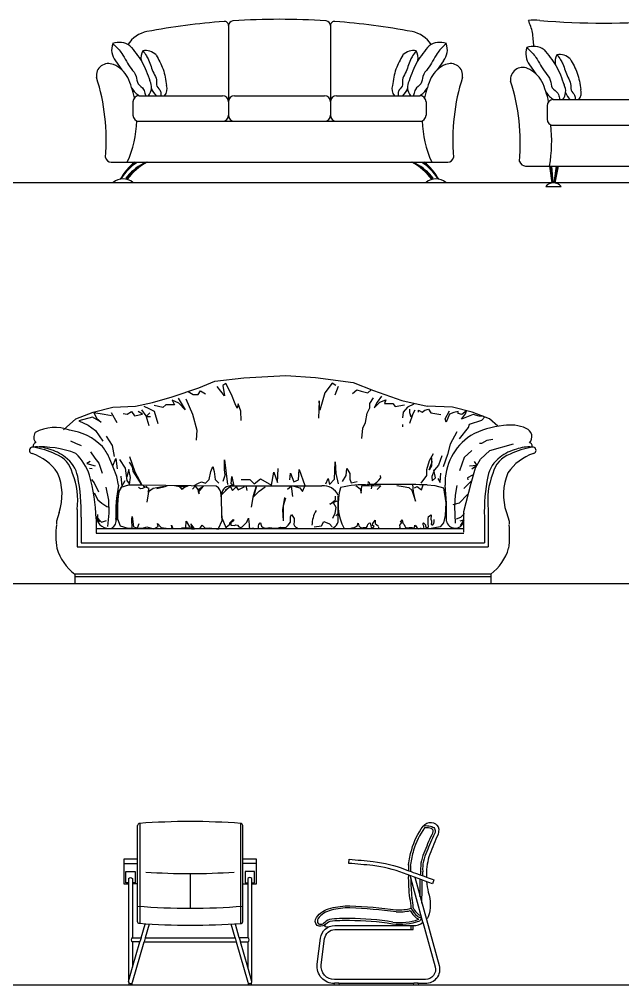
# Model space of a CAD drawing. Header units: inches. Extents: x 6 to 48.5, y 12.5 to 37.3.
# Drawn here: x 12.705 to 15.664, y 19.347 to 24.081 of the extents above; entities that cross this region are included whole.
import ezdxf

# ---------------------------------------------------------------- set-up
doc = ezdxf.new("R2010")
doc.units = ezdxf.units.IN
doc.header["$MEASUREMENT"] = 0
for name, color, linetype in [('02', 2, 'Continuous'), ('1', 1, 'Continuous'), ('4', 4, 'Continuous')]:
    doc.layers.add(name, color=color, linetype=linetype)

msp = doc.modelspace()

# ---------------------------------------------------------------- linework, layer by layer
at = {"layer": '02'}
for p, q in [((13.281, 23.5806), (14.6812, 23.5806)), ((13.2957, 20.1375), (13.2957, 19.646)), ((13.7907, 20.1375), (13.7907, 19.646)), ((13.5432, 19.8918), (13.5432, 19.7218)), ((14.6267, 19.6168), (14.6267, 19.6368)), ((13.3023, 19.5768), (13.2965, 19.5568)), ((13.3231, 19.5768), (13.3173, 19.5568)), ((13.7632, 19.5768), (13.769, 19.5568)), ((13.7841, 19.5768), (13.7898, 19.5568))]:
    msp.add_line(p, q, dxfattribs=at)
for points in [[(13.8007, 20.1275, 0.392461), (13.7914, 20.1375, 0.037436), (13.2949, 20.1375, 0.392461), (13.2857, 20.1275)], [(13.7907, 19.646, -0.037379), (13.2949, 19.6461, -0.392461), (13.2857, 19.656), (13.2857, 20.1275)], [(13.7914, 19.6461, 0.392461), (13.8007, 19.656), (13.8007, 20.1275)], [(14.5897, 19.8936, 0.063686), (14.4387, 19.9306, 0.007246), (14.3208, 19.9418), (14.3225, 19.9618, -0.007248), (14.4409, 19.9505, -0.063617), (14.5967, 19.9123, -0.000283), (14.6157, 19.9054, 0.034708), (14.614, 19.9357, -0.051721), (14.6292, 20.0085, -0.095128), (14.6853, 20.1236, -0.302272), (14.7268, 20.1416, -0.253076), (14.759, 20.1215, -0.22886), (14.7526, 20.0723, 0.017998), (14.7139, 19.9739, 0.073571), (14.7011, 19.8743, -0.000519), (14.7383, 19.8605), (14.7314, 19.8418, 0.001972), (14.5897, 19.8936)], [(14.6853, 20.1236, -0.165465), (14.699, 20.1267, -0.089764), (14.7278, 20.1221, -0.480633), (14.7415, 20.0873, 0.030417), (14.7035, 19.9994, 0.137891), (14.6832, 19.9023, 0.048582), (14.6817, 19.8814)], [(14.2021, 19.6382, -0.227957), (14.1659, 19.6374, -0.366643), (14.162, 19.6766, -0.185949), (14.2325, 19.7216, -0.07051), (14.3266, 19.7333, -0.022545), (14.5539, 19.7138, 0.081539), (14.6264, 19.7216, 0.069107), (14.6203, 19.7714, -0.035614), (14.6145, 19.8846, 0.000345)], [(14.6157, 19.9054, -0.001185), (14.7011, 19.8743)], [(13.2407, 19.8668, -0.5), (13.2607, 19.8668)], [(13.2407, 19.8668), (13.2407, 19.3626, 0.849304), (13.2607, 19.3597)], [(13.8257, 19.8668), (13.8257, 19.5768), (13.7841, 19.5768), (13.7647, 19.6442, 0.002018)], [(13.8457, 19.8668, 0.5), (13.8257, 19.8668)], [(14.7022, 19.8526, 0.038948), (14.7107, 19.7999, -0.159788), (14.7107, 19.6797, -0.091243), (14.7012, 19.6666), (14.7636, 19.4402, -0.494434), (14.6961, 19.3518), (14.6612, 19.3518), (14.6628, 19.3468)], [(14.6264, 19.7216, 0.109702), (14.6578, 19.6824, 0.259292), (14.6748, 19.6784, -0.345517), (14.6676, 19.6588, -0.130963), (14.5351, 19.6442, 0.039658), (14.3246, 19.6609, 0.0335), (14.2286, 19.657, 0.093497), (14.2021, 19.6382)], [(13.3421, 19.6429), (13.3231, 19.5768), (13.7632, 19.5768), (13.7442, 19.6429, -0.030308)], [(14.1826, 19.5753, -0.37875), (14.2521, 19.6368), (14.6367, 19.6368)], [(14.2209, 19.6294), (14.207, 19.6306, -0.176626), (14.2041, 19.6336, -0.142837), (14.2068, 19.6427, 0.018703)], [(13.2607, 19.3597), (13.3173, 19.5568), (13.769, 19.5568), (13.8257, 19.3597, 0.849304), (13.8457, 19.3626)], [(14.2488, 19.3468), (14.2504, 19.3518, -0.450029), (14.1662, 19.4472), (14.1826, 19.5753, -0.25176)], [(13.2582, 19.3468), (13.2582, 19.3556, 0.120144)]]:
    msp.add_lwpolyline(points, format="xyb", dxfattribs=at)
for points in [[(13.2857, 19.9618), (13.2182, 19.9618), (13.2182, 19.8418), (13.2407, 19.8418)], [(13.2182, 19.9418), (13.2857, 19.9418)], [(13.8457, 19.8418), (13.8682, 19.8418), (13.8682, 19.9618), (13.8007, 19.9618)], [(13.8682, 19.9418), (13.8007, 19.9418)], [(13.2407, 19.8468), (13.2282, 19.8468), (13.2282, 19.9018), (13.2732, 19.9018), (13.2732, 19.8468), (13.2607, 19.8468)], [(13.8457, 19.8468), (13.8582, 19.8468), (13.8582, 19.9018), (13.8132, 19.9018), (13.8132, 19.8468), (13.8257, 19.8468)], [(13.2607, 19.8668), (13.2607, 19.5768), (13.3023, 19.5768), (13.3217, 19.6442)], [(13.2857, 19.8418), (13.2607, 19.8418)], [(13.8007, 19.8418), (13.8257, 19.8418)], [(13.8457, 19.3626), (13.8457, 19.8668)], [(14.6841, 19.6538), (14.6212, 19.8822)], [(14.6442, 19.8738), (14.7012, 19.6666)], [(13.2407, 19.3626), (13.2607, 19.4321)], [(13.8457, 19.3626), (13.8257, 19.4321)], [(13.2432, 19.3561), (13.2432, 19.3468)], [(13.8282, 19.3556), (13.8282, 19.3468)], [(13.8432, 19.3468), (13.8432, 19.3561)], [(14.2722, 19.3518), (14.2713, 19.3548), (14.2513, 19.3548), (14.2504, 19.3518)], [(14.6378, 19.3468), (14.6393, 19.3518), (14.2722, 19.3518), (14.2738, 19.3468)], [(14.6612, 19.3517), (14.6603, 19.3548), (14.6403, 19.3548), (14.6393, 19.3518)]]:
    msp.add_lwpolyline(points, dxfattribs=at)
msp.add_lwpolyline([(14.6841, 19.6538), (14.7444, 19.4349, -0.494434), (14.6961, 19.3718), (14.2505, 19.3718, -0.450655), (14.186, 19.4447), (14.2025, 19.5729, -0.378688), (14.2521, 19.6168), (14.6367, 19.6168), (14.6367, 19.6368, 0.207025)], format="xyb", close=True, dxfattribs=at)
for points in [[(13.2607, 19.4321), (13.2965, 19.5568), (13.2607, 19.5568)], [(13.8257, 19.4321), (13.7898, 19.5568), (13.8257, 19.5568)]]:
    msp.add_lwpolyline(points, close=True, dxfattribs=at)
for centre, radius, start, end in [((13.4181, 23.1737), 0.249, 124.3728, 150.1504), ((13.4127, 23.172), 0.2442, 122.223, 148.7838), ((13.4406, 23.1353), 0.2699, 118.42, 142.1102), ((13.4631, 23.1243), 0.2902, 117.9833, 143.5279), ((14.4991, 23.1243), 0.2902, 36.4721, 62.0167), ((14.5216, 23.1353), 0.2699, 37.8898, 61.58), ((14.5495, 23.172), 0.2442, 31.2162, 57.777), ((14.5441, 23.1737), 0.249, 29.8496, 55.6272), ((14.9572, 19.9199), 0.3297, 143.5363, 164.9248), ((14.6966, 20.1051), 0.0117, 80.8769, 113.1748), ((15.4442, 19.7319), 0.7975, 153.1536, 160.0947), ((14.7008, 20.0448), 0.0719, 70.6282, 91.887), ((14.7207, 20.0992), 0.014, 329.0845, 73.3604), ((14.9723, 19.899), 0.3501, 162.2611, 173.9579), ((14.8652, 19.915), 0.1924, 152.6181, 183.4958), ((14.3968, 19.9085), 0.2289, 358.3395, 6.8664), ((13.5432, 23.2121), 3.3203, 266.2378, 273.7314), ((14.8302, 19.8803), 0.1586, 171.6974, 178.273), ((15.4114, 19.8691), 0.787, 179.8955, 186.9941), ((7.9639, 19.946), 6.7079, 358.57933, 359.2989), ((7.9639, 19.946), 6.7179, 358.29662, 359.26881), ((14.4441, 19.7246), 0.1923, 359.7825, 14.6437), ((13.5432, 23.0421), 3.3203, 265.5521, 274.4479), ((14.2557, 19.6075), 0.1064, 101.3076, 143.5214), ((14.321, 19.3956), 0.3278, 89.0721, 105.2415), ((14.2233, 17.2042), 2.5213, 82.4865, 87.6583), ((14.5663, 19.9385), 0.2351, 266.7471, 283.5259), ((14.7302, 19.7726), 0.1257, 209.9097, 231.0813), ((14.7302, 19.7726), 0.1057, 207.4303, 231.4084), ((14.1871, 19.6593), 0.0204, 145.8602, 221.2861), ((14.1832, 19.6754), 0.0318, 248.7089, 294.0916), ((14.2653, 19.5773), 0.0977, 113.7334, 134.9895), ((14.3058, 18.9432), 0.728, 88.5079, 96.2976), ((14.3249, 18.3279), 1.343, 80.9294, 90.0065), ((14.574, 19.9), 0.2488, 261.3504, 290.934), ((14.6699, 19.6958), 0.0281, 228.3434, 257.2364), ((14.6587, 19.6732), 0.00696, 307.4452, 316.2663), ((14.6699, 19.6958), 0.00807, 225.8382, 299.0637), ((13.2635, 19.5668), 0.0104, 105.8187, 254.1813), ((13.8228, 19.5668), 0.0104, 285.8187, 74.1813)]:
    msp.add_arc(centre, radius, start, end, dxfattribs=at)
for points, knots in [([(13.1627, 23.9611), (13.1722, 23.9529), (13.1888, 23.9385), (13.2202, 23.8977), (13.2424, 23.8488), (13.2828, 23.8057), (13.2808, 23.76), (13.3176, 23.7435), (13.3211, 23.7188), (13.3241, 23.7082), (13.3247, 23.7059)], [0, 0, 0, 0, 37.506288, 65.782259, 153.619658, 198.465285, 236.495883, 274.837161, 300.242842, 307.42838, 307.42838, 307.42838, 307.42838]), ([(14.7995, 23.9611), (14.79, 23.9529), (14.7734, 23.9385), (14.7421, 23.8977), (14.7199, 23.8488), (14.6794, 23.8057), (14.6814, 23.76), (14.6446, 23.7435), (14.6411, 23.7188), (14.6382, 23.7082), (14.6375, 23.7059)], [0, 0, 0, 0, 37.506288, 65.782259, 153.619658, 198.465285, 236.495883, 274.837161, 300.242842, 307.42838, 307.42838, 307.42838, 307.42838]), ([(13.3108, 23.9261), (13.3171, 23.9183), (13.328, 23.9045), (13.3466, 23.8677), (13.3568, 23.826), (13.3822, 23.7862), (13.3739, 23.7505), (13.4004, 23.7321), (13.3996, 23.7137), (13.4, 23.7064), (13.4, 23.7059)], [0, 0, 0, 0, 37.506288, 65.782259, 153.619658, 198.465285, 236.495883, 274.837161, 300.242842, 301.926971, 301.926971, 301.926971, 301.926971]), ([(14.6514, 23.9261), (14.6452, 23.9183), (14.6342, 23.9045), (14.6157, 23.8677), (14.6054, 23.826), (14.58, 23.7862), (14.5884, 23.7505), (14.5619, 23.7321), (14.5627, 23.7137), (14.5622, 23.7064), (14.5622, 23.7059)], [0, 0, 0, 0, 37.506288, 65.782259, 153.619658, 198.465285, 236.495883, 274.837161, 300.242842, 301.926971, 301.926971, 301.926971, 301.926971])]:
    msp.add_open_spline(points, degree=3, knots=knots, dxfattribs=at)
at = {"layer": '1'}
for p, q in [((13.7311, 24.0503), (13.7311, 23.6106)), ((14.2311, 24.0503), (14.2311, 23.6106)), ((13.2625, 23.6759), (13.2625, 23.6106)), ((13.2925, 23.7059), (13.7011, 23.7059)), ((13.7611, 23.7059), (14.2011, 23.7059)), ((14.2611, 23.7059), (14.6697, 23.7059)), ((14.6997, 23.6759), (14.6997, 23.6106)), ((13.1566, 23.3806), (14.8056, 23.3806)), ((6.3075, 23.2806), (26.6337, 23.2806)), ((6.3075, 21.3137), (26.6337, 21.3137)), ((6.3075, 19.3468), (26.6337, 19.3468))]:
    msp.add_line(p, q, dxfattribs=at)
for centre, radius, start, end in [((13.9811, 20.5298), 3.5508, 94.3856, 100.5478), ((13.7111, 24.0503), 0.02, 0, 94.3856), ((13.7568, 24.0478), 0.0258, 99.7739, 174.4506), ((13.9811, 20.5298), 3.5508, 86.3077, 93.6923), ((14.2054, 24.0478), 0.0258, 5.5494, 80.2261), ((14.2511, 24.0503), 0.02, 85.6144, 180), ((13.9811, 20.5298), 3.5508, 79.4522, 85.6144), ((13.3613, 23.8765), 0.1472, 101.8223, 146.9114), ((14.601, 23.8765), 0.1472, 33.0886, 78.1777), ((13.1423, 23.8047), 0.059, 65.3723, 188.2209), ((14.8199, 23.8047), 0.059, 351.7791, 114.6277), ((13.1146, 23.729), 0.1395, 28.478, 67.9871), ((14.8476, 23.729), 0.1395, 112.0129, 151.522), ((12.1277, 23.4915), 1.0036, 354.969, 17.6796), ((12.7801, 23.5906), 0.501, 12.1108, 24.1446), ((15.1821, 23.5906), 0.501, 155.8554, 167.8892), ((15.8345, 23.4915), 1.0036, 162.3204, 185.031), ((13.2925, 23.6759), 0.03, 90, 180), ((13.7011, 23.6759), 0.03, 0, 90), ((13.7611, 23.6759), 0.03, 90, 180), ((14.2011, 23.6759), 0.03, 0, 90), ((14.2611, 23.6759), 0.03, 90, 180), ((14.6697, 23.6759), 0.03, 0, 90), ((13.2925, 23.6106), 0.03, 180, 270), ((13.7011, 23.6106), 0.03, 270, 0), ((13.7611, 23.6106), 0.03, 180, 270), ((14.2011, 23.6106), 0.03, 270, 0), ((14.2611, 23.6106), 0.03, 180, 270), ((14.6697, 23.6106), 0.03, 270, 0), ((13.1566, 23.4106), 0.03, 193.7828, 270), ((14.8056, 23.4106), 0.03, 270, 346.2172)]:
    msp.add_arc(centre, radius, start, end, dxfattribs=at)
at = {"layer": '4'}
for p, q in [((13.1765, 23.8769), (13.2076, 23.8331)), ((14.7858, 23.8769), (14.7547, 23.8331)), ((15.207, 23.8576), (15.2381, 23.8138)), ((15.323, 23.6866), (15.8546, 23.6866)), ((15.293, 23.6566), (15.293, 23.5913)), ((15.3115, 23.5613), (15.8546, 23.5613)), ((15.1871, 23.3613), (16.5821, 23.3613)), ((15.3051, 23.3613), (15.3156, 23.278)), ((15.3101, 23.3613), (15.3188, 23.2785)), ((15.3149, 23.3613), (15.3212, 23.2788)), ((15.3383, 23.3613), (15.3266, 23.2788)), ((15.3434, 23.3613), (15.3299, 23.2784)), ((15.3478, 23.3613), (15.3315, 23.2782)), ((15.2861, 23.2613), (15.3623, 23.2613)), ((13.5863, 22.2732), (13.6639, 22.3057)), ((13.6639, 22.3057), (13.8063, 22.3233)), ((13.8063, 22.3233), (14.012, 22.3345)), ((14.012, 22.3345), (14.1574, 22.3241)), ((14.1574, 22.3241), (14.3423, 22.3)), ((14.3423, 22.3), (14.4417, 22.2607)), ((13.4547, 22.2297), (13.5863, 22.2732)), ((13.5331, 22.2551), (13.5576, 22.2407)), ((13.5828, 22.2408), (13.5935, 22.2588)), ((13.5935, 22.2588), (13.618, 22.2445)), ((13.7108, 22.2339), (13.6748, 22.2806)), ((13.7172, 22.2951), (13.7035, 22.2842)), ((13.7035, 22.2842), (13.7108, 22.2339)), ((13.7461, 22.2412), (13.7172, 22.2951)), ((14.2036, 22.2494), (14.19, 22.2033)), ((14.2394, 22.2962), (14.2036, 22.2494)), ((14.2567, 22.2855), (14.2394, 22.2962)), ((14.254, 22.2387), (14.2711, 22.2819)), ((14.3388, 22.2461), (14.3604, 22.2641)), ((14.3604, 22.2641), (14.3813, 22.2569)), ((14.3813, 22.2569), (14.4136, 22.2498)), ((14.4136, 22.2498), (14.4309, 22.2643)), ((14.4417, 22.2607), (14.5806, 22.2113)), ((13.3591, 22.2015), (13.4547, 22.2297)), ((13.4872, 22.1981), (13.4548, 22.2125)), ((13.4548, 22.2125), (13.4656, 22.1909)), ((13.4835, 22.2226), (13.5189, 22.1658)), ((13.5224, 22.2198), (13.5542, 22.1443)), ((13.5576, 22.2407), (13.5828, 22.2408)), ((13.7641, 22.1952), (13.7461, 22.2412)), ((14.1756, 22.2105), (14.1722, 22.1248)), ((14.1793, 22.1637), (14.1756, 22.2105)), ((14.19, 22.2033), (14.1793, 22.1637)), ((14.4238, 22.1966), (14.4418, 22.2247)), ((14.4598, 22.2039), (14.4455, 22.1751)), ((14.4455, 22.1751), (14.4735, 22.2039)), ((14.4806, 22.232), (14.4598, 22.2039)), ((14.4735, 22.2039), (14.5022, 22.2148)), ((14.5022, 22.2148), (14.4951, 22.1968)), ((14.5806, 22.2113), (14.7056, 22.1838)), ((13.0679, 22.1541), (13.1642, 22.1795)), ((13.1642, 22.1795), (13.2743, 22.1833)), ((13.2348, 22.1436), (13.2563, 22.1581)), ((13.2563, 22.1581), (13.2708, 22.1365)), ((13.2743, 22.1833), (13.3591, 22.2015)), ((13.3096, 22.1438), (13.288, 22.1581)), ((13.3276, 22.1366), (13.306, 22.1654)), ((13.3167, 22.1834), (13.3412, 22.1726)), ((13.3412, 22.1726), (13.3664, 22.1583)), ((13.4088, 22.1764), (13.3663, 22.1871)), ((13.3664, 22.1583), (13.3845, 22.0979)), ((13.4232, 22.1908), (13.4088, 22.1764)), ((13.4656, 22.1909), (13.4232, 22.1908)), ((13.5189, 22.1658), (13.4872, 22.1981)), ((13.7743, 22.1736), (13.7641, 22.1952)), ((13.7778, 22.1952), (13.7743, 22.1736)), ((13.7923, 22.1593), (13.7778, 22.1952)), ((13.7924, 22.1132), (13.7923, 22.1593)), ((14.4103, 22.1498), (14.4239, 22.175)), ((14.4239, 22.175), (14.4238, 22.1966)), ((14.4951, 22.1968), (14.5375, 22.1969)), ((14.5375, 22.1969), (14.5483, 22.1825)), ((14.5483, 22.1825), (14.5943, 22.1898)), ((14.6088, 22.179), (14.5872, 22.1538)), ((14.6404, 22.1935), (14.6088, 22.179)), ((14.6196, 22.1503), (14.6196, 22.1683)), ((14.644, 22.1647), (14.6269, 22.1294)), ((14.634, 22.1431), (14.644, 22.1647)), ((14.662, 22.154), (14.662, 22.1648)), ((14.662, 22.1648), (14.68, 22.154)), ((14.68, 22.154), (14.6937, 22.1648)), ((14.6937, 22.1648), (14.7117, 22.1685)), ((14.8298, 22.1795), (14.7056, 22.1838)), ((14.7117, 22.1685), (14.7225, 22.1505)), ((14.7931, 22.1212), (14.8145, 22.1615)), ((14.9262, 22.1541), (14.8298, 22.1795)), ((14.857, 22.158), (14.8354, 22.1522)), ((14.857, 22.1479), (14.857, 22.158)), ((14.898, 22.1602), (14.8743, 22.1422)), ((14.8937, 22.1466), (14.898, 22.1602)), ((12.9227, 22.0681), (12.983, 22.1222)), ((12.983, 22.1222), (13.0679, 22.1541)), ((13.0643, 22.1289), (12.9975, 22.1115)), ((12.9975, 22.1115), (13.0435, 22.09)), ((13.1075, 22.1045), (13.0643, 22.1289)), ((13.1211, 22.1434), (13.0715, 22.1505)), ((13.0715, 22.1505), (13.0859, 22.1224)), ((13.0859, 22.1224), (13.1075, 22.1045)), ((13.1571, 22.1363), (13.1211, 22.1434)), ((13.1852, 22.1011), (13.1571, 22.1507)), ((13.2139, 22.1472), (13.2348, 22.1436)), ((13.2708, 22.1365), (13.3096, 22.1438)), ((13.3448, 22.1511), (13.3276, 22.133)), ((13.3414, 22.087), (13.3276, 22.1366)), ((13.3276, 22.133), (13.3485, 22.1331)), ((13.5542, 22.1443), (13.576, 22.066)), ((14.4032, 22.1038), (14.4103, 22.1498)), ((14.5872, 22.1538), (14.5837, 22.1257)), ((14.6269, 22.1294), (14.6196, 22.1503)), ((14.6197, 22.1006), (14.634, 22.1431)), ((14.7225, 22.1505), (14.7721, 22.1434)), ((14.7988, 22.1054), (14.7931, 22.1212)), ((14.8146, 22.1442), (14.7988, 22.1054)), ((14.8354, 22.1522), (14.8146, 22.1442)), ((14.8743, 22.1422), (14.857, 22.1479)), ((14.8729, 22.1192), (14.8937, 22.1466)), ((14.9311, 22.1423), (14.8729, 22.1192)), ((14.9132, 22.0955), (14.9736, 22.1151)), ((15.011, 22.1222), (14.9262, 22.1541)), ((14.9599, 22.1352), (14.9311, 22.1423)), ((14.98, 22.1339), (14.9599, 22.1352)), ((14.9736, 22.1151), (14.9885, 22.1307)), ((15.0521, 22.0853), (15.011, 22.1222)), ((13.0435, 22.09), (13.0789, 22.0649)), ((13.0789, 22.0649), (13.1142, 22.0117)), ((13.576, 22.066), (13.5725, 22.0163)), ((14.3854, 22.0253), (14.3889, 22.075)), ((14.3889, 22.075), (14.4032, 22.1038)), ((14.5838, 22.0934), (14.5838, 22.0826)), ((14.863, 22.0235), (14.9075, 22.0783)), ((14.9075, 22.0783), (14.9132, 22.0955)), ((12.9559, 22.0135), (12.9812, 22.0014)), ((13.1321, 22.0362), (13.161, 21.9902)), ((14.8507, 22.058), (14.8185, 21.9975)), ((14.9969, 22.0159), (14.9717, 22.0007)), ((15.0264, 22.0202), (14.9969, 22.0159)), ((12.9812, 22.0014), (13.0085, 21.9906)), ((13.161, 21.9902), (13.1712, 21.937)), ((14.8185, 21.9975), (14.8042, 21.9471)), ((14.9236, 21.9668), (14.887, 21.9322)), ((14.9717, 22.0007), (14.9624, 22.0007)), ((14.9661, 21.923), (15.0121, 21.9655)), ((15.0121, 21.9655), (15.1278, 21.9982)), ((13.0553, 21.9591), (13.0763, 21.9289)), ((13.0763, 21.9289), (13.0958, 21.9038)), ((13.1656, 21.8852), (13.146, 21.9319)), ((13.1648, 21.8903), (13.1784, 21.9263)), ((13.1784, 21.9263), (13.1857, 21.8759)), ((13.1964, 21.9227), (13.2246, 21.8796)), ((13.246, 21.9372), (13.2714, 21.8617)), ((13.7115, 21.9202), (13.7255, 21.7987)), ((13.7116, 21.8735), (13.7115, 21.9202)), ((14.7337, 21.9491), (14.7144, 21.916)), ((14.7259, 21.9297), (14.7259, 21.8908)), ((14.7295, 21.9102), (14.7259, 21.9297)), ((14.7762, 21.9398), (14.7605, 21.8945)), ((14.8042, 21.9471), (14.7835, 21.8866)), ((14.887, 21.9322), (14.8634, 21.8659)), ((14.9418, 21.8805), (14.9661, 21.923)), ((13.0525, 21.9123), (13.0358, 21.9018)), ((13.0358, 21.9018), (13.0773, 21.8903)), ((13.0498, 21.88), (13.0627, 21.8776)), ((13.0958, 21.9038), (13.1124, 21.8549)), ((13.1844, 21.8385), (13.1656, 21.8852)), ((13.2246, 21.8796), (13.2319, 21.8192)), ((13.2426, 21.8724), (13.2319, 21.8372)), ((13.2499, 21.8336), (13.2426, 21.8724)), ((13.2605, 21.8869), (13.2461, 21.9084)), ((13.2642, 21.8653), (13.2605, 21.8869)), ((13.644, 21.8625), (13.6548, 21.8877)), ((13.6548, 21.8877), (13.6613, 21.8626)), ((13.7146, 21.8454), (13.7116, 21.8735)), ((13.9707, 21.81), (13.9742, 21.8776)), ((14.0736, 21.8229), (14.0771, 21.8725)), ((14.0771, 21.8725), (14.1053, 21.7941)), ((14.2513, 21.825), (14.2547, 21.9106)), ((14.2547, 21.9106), (14.2577, 21.8531)), ((14.3081, 21.8431), (14.3109, 21.8784)), ((14.3109, 21.8784), (14.3253, 21.8532)), ((14.7144, 21.916), (14.7022, 21.8713)), ((14.7022, 21.8713), (14.7023, 21.844)), ((14.7145, 21.8714), (14.7295, 21.9102)), ((14.7259, 21.8908), (14.7145, 21.8714)), ((14.7411, 21.8714), (14.7275, 21.8383)), ((14.7455, 21.8326), (14.7375, 21.8714)), ((14.7605, 21.8945), (14.7411, 21.8714)), ((14.9489, 21.8935), (14.9123, 21.8891)), ((14.9204, 21.8064), (14.9418, 21.8805)), ((14.9489, 21.8935), (14.9238, 21.8754)), ((14.9352, 21.9129), (14.9489, 21.8935)), ((13.06, 21.8246), (13.0722, 21.808)), ((13.1924, 21.7961), (13.1844, 21.8385)), ((13.2038, 21.8407), (13.2075, 21.7904)), ((13.2463, 21.8012), (13.2499, 21.8336)), ((13.3068, 21.7978), (13.2642, 21.8653)), ((13.2714, 21.8617), (13.3068, 21.7978)), ((13.619, 21.8056), (13.6369, 21.8237)), ((13.6369, 21.8237), (13.644, 21.8625)), ((13.6613, 21.8626), (13.665, 21.8237)), ((13.665, 21.8237), (13.683, 21.8058)), ((13.7046, 21.8166), (13.7146, 21.8454)), ((13.7434, 21.8023), (13.747, 21.8383)), ((13.747, 21.8383), (13.7578, 21.7916)), ((13.793, 21.824), (13.8355, 21.8241)), ((13.8355, 21.8241), (13.8571, 21.8026)), ((13.8571, 21.8026), (13.8887, 21.8278)), ((13.8887, 21.8278), (13.942, 21.7956)), ((13.942, 21.7956), (13.9527, 21.8596)), ((13.9527, 21.8596), (13.9707, 21.81)), ((14.0311, 21.8228), (14.0346, 21.8544)), ((14.0346, 21.8544), (14.052, 21.812)), ((14.2082, 21.8033), (14.2189, 21.8285)), ((14.2189, 21.8285), (14.2262, 21.7998)), ((14.2262, 21.7998), (14.2513, 21.825)), ((14.2577, 21.8531), (14.2686, 21.8035)), ((14.2901, 21.8143), (14.3081, 21.8431)), ((14.3253, 21.8532), (14.3254, 21.8252)), ((14.3254, 21.8252), (14.3326, 21.8072)), ((14.4674, 21.8206), (14.4779, 21.8323)), ((14.4779, 21.8323), (14.4766, 21.8441)), ((14.7023, 21.844), (14.6736, 21.8065)), ((14.7275, 21.8383), (14.7297, 21.8167)), ((14.7297, 21.8167), (14.7455, 21.8326)), ((14.757, 21.8283), (14.7686, 21.8089)), ((14.7686, 21.8089), (14.7721, 21.8557)), ((14.9275, 21.8459), (14.9023, 21.8329)), ((14.9023, 21.8329), (14.9045, 21.8229)), ((13.0722, 21.808), (13.0939, 21.7628)), ((13.1298, 21.7866), (13.1422, 21.7226)), ((13.2054, 21.7846), (13.191, 21.763)), ((13.2039, 21.7846), (13.1932, 21.7615)), ((13.2413, 21.7955), (13.2039, 21.7846)), ((13.2075, 21.7904), (13.2247, 21.8192)), ((13.2319, 21.8192), (13.2463, 21.8012)), ((13.301, 21.7956), (13.2413, 21.7955)), ((13.2989, 21.7783), (13.2903, 21.7848)), ((13.3097, 21.7805), (13.2989, 21.7783)), ((13.6708, 21.7921), (13.301, 21.7956)), ((13.3305, 21.7892), (13.3097, 21.7805)), ((13.3154, 21.7891), (13.3133, 21.7955)), ((13.3413, 21.7806), (13.3154, 21.7891)), ((13.3371, 21.7619), (13.3413, 21.7806)), ((13.3622, 21.7806), (13.3392, 21.7633)), ((13.4154, 21.7894), (13.3622, 21.7806)), ((13.3795, 21.7807), (13.4212, 21.7894)), ((13.4212, 21.7894), (13.4327, 21.7943)), ((13.4658, 21.7938), (13.491, 21.7895)), ((13.491, 21.7895), (13.5039, 21.7788)), ((13.4931, 21.7917), (13.5248, 21.7918)), ((13.5039, 21.7745), (13.4931, 21.7917)), ((13.5039, 21.7788), (13.519, 21.7874)), ((13.5104, 21.7853), (13.5039, 21.7745)), ((13.519, 21.7874), (13.5333, 21.7934)), ((13.555, 21.7767), (13.5672, 21.7919)), ((13.6075, 21.792), (13.5609, 21.7931)), ((13.5622, 21.7947), (13.5837, 21.8056)), ((13.5823, 21.7746), (13.5694, 21.7919)), ((13.6075, 21.792), (13.5824, 21.7624)), ((13.5837, 21.8056), (13.5981, 21.8128)), ((13.5867, 21.779), (13.6075, 21.792)), ((13.5867, 21.7538), (13.5867, 21.779)), ((13.5981, 21.8128), (13.619, 21.8056)), ((13.6975, 21.749), (13.7399, 21.7915)), ((13.7435, 21.7915), (13.7147, 21.7699)), ((13.7399, 21.7915), (13.7507, 21.77)), ((13.7578, 21.7916), (13.7434, 21.8023)), ((13.7494, 21.7933), (14.1884, 21.7933)), ((13.7507, 21.77), (13.7679, 21.788)), ((13.7679, 21.788), (13.7787, 21.7736)), ((13.7787, 21.7736), (13.8075, 21.7881)), ((13.8075, 21.7881), (13.8103, 21.7936)), ((13.8164, 21.7938), (13.8212, 21.7701)), ((13.868, 21.7933), (13.8542, 21.7385)), ((13.8542, 21.7457), (13.8679, 21.7933)), ((13.8822, 21.7666), (13.911, 21.7883)), ((14.0204, 21.7766), (14.0384, 21.791)), ((14.0384, 21.791), (14.045, 21.7414)), ((14.052, 21.812), (14.0736, 21.8229)), ((14.0521, 21.791), (14.0809, 21.7839)), ((14.0809, 21.7839), (14.0946, 21.7659)), ((14.0946, 21.7659), (14.1053, 21.7911)), ((14.3326, 21.8072), (14.3614, 21.8145)), ((14.3557, 21.7943), (14.3773, 21.7785)), ((14.3773, 21.7785), (14.3809, 21.7577)), ((14.3809, 21.7577), (14.3844, 21.7922)), ((14.3844, 21.7922), (14.4506, 21.7945)), ((14.4138, 21.814), (14.4204, 21.8088)), ((14.4204, 21.8088), (14.4204, 21.8062)), ((14.4204, 21.8062), (14.4243, 21.8023)), ((14.4243, 21.8023), (14.4308, 21.7997)), ((14.4308, 21.7997), (14.44, 21.7984)), ((14.4334, 21.7945), (14.4312, 21.7787)), ((14.44, 21.7984), (14.4517, 21.8062)), ((14.4506, 21.7945), (14.478, 21.7924)), ((14.4517, 21.8062), (14.4583, 21.8114)), ((14.4583, 21.8114), (14.4674, 21.8206)), ((14.478, 21.7924), (14.46, 21.7751)), ((14.5571, 21.7948), (14.5866, 21.7891)), ((14.5866, 21.7891), (14.6154, 21.7848)), ((14.6154, 21.7848), (14.6291, 21.7719)), ((14.6384, 21.764), (14.6348, 21.8007)), ((14.6427, 21.7834), (14.6564, 21.7892)), ((14.6564, 21.7892), (14.6773, 21.7734)), ((14.6773, 21.7734), (14.6851, 21.7972)), ((14.7044, 21.798), (14.7434, 21.7952)), ((14.7434, 21.7952), (14.7859, 21.7838)), ((14.7859, 21.7838), (14.7961, 21.7097)), ((14.8499, 21.7954), (14.8428, 21.7465)), ((14.9239, 21.8193), (14.8852, 21.7797)), ((14.8854, 21.6674), (14.9204, 21.8064)), ((13.0723, 21.7591), (13.0897, 21.7246)), ((13.1932, 21.7615), (13.1847, 21.714)), ((13.191, 21.763), (13.1868, 21.7018)), ((13.3392, 21.7633), (13.3307, 21.7129)), ((13.5867, 21.7538), (13.5823, 21.7746)), ((13.5824, 21.7624), (13.5867, 21.7538)), ((13.6992, 21.6238), (13.6946, 21.7626)), ((13.6978, 21.6382), (13.6975, 21.749)), ((13.8436, 21.6881), (13.8542, 21.7457)), ((13.8542, 21.7385), (13.8822, 21.7666)), ((14.0062, 21.7353), (13.9955, 21.6777)), ((14.0098, 21.7317), (13.9991, 21.6957)), ((14.2551, 21.725), (14.2551, 21.743)), ((14.269, 21.6323), (14.2687, 21.7431)), ((14.6291, 21.7719), (14.6486, 21.7173)), ((14.6486, 21.7173), (14.6384, 21.764)), ((14.8428, 21.7465), (14.8386, 21.6918)), ((14.9025, 21.7509), (14.8616, 21.7077)), ((13.0897, 21.7246), (13.1106, 21.7081)), ((13.1106, 21.7081), (13.1343, 21.6909)), ((13.1343, 21.6909), (13.1466, 21.6888)), ((13.1422, 21.7226), (13.1445, 21.6593)), ((13.1847, 21.714), (13.1849, 21.6248)), ((13.1868, 21.7018), (13.187, 21.6313)), ((13.9991, 21.6957), (13.9991, 21.6568)), ((14.2479, 21.7106), (14.2264, 21.7034)), ((14.23, 21.7034), (14.2551, 21.725)), ((14.2443, 21.7106), (14.2581, 21.6891)), ((14.2616, 21.7179), (14.2479, 21.7106)), ((14.2581, 21.6891), (14.2516, 21.6574)), ((14.7961, 21.7097), (14.7941, 21.6471)), ((14.8616, 21.7077), (14.8307, 21.6997)), ((14.8386, 21.6918), (14.8431, 21.6105)), ((12.9002, 21.6622), (12.8873, 21.62)), ((12.9893, 21.6776), (12.9893, 21.4939)), ((13.0083, 21.6395), (13.0083, 21.5131)), ((13.0834, 21.6404), (13.1086, 21.6153)), ((13.0884, 21.652), (13.0884, 21.6325)), ((13.1445, 21.6593), (13.1382, 21.5931)), ((13.2568, 21.6272), (13.2589, 21.6423)), ((13.2589, 21.6423), (13.2655, 21.5912)), ((13.7216, 21.5836), (13.6978, 21.6382)), ((13.8248, 21.6236), (13.829, 21.6352)), ((13.829, 21.6352), (13.8311, 21.6142)), ((13.9955, 21.6777), (13.9992, 21.6209)), ((13.9991, 21.6568), (13.9992, 21.6245)), ((14.0344, 21.6414), (14.0407, 21.653)), ((14.0344, 21.6268), (14.0344, 21.6414)), ((14.0407, 21.653), (14.0522, 21.632)), ((14.2516, 21.6574), (14.2409, 21.6322)), ((14.2581, 21.6466), (14.2689, 21.6574)), ((14.7107, 21.6311), (14.712, 21.6428)), ((14.712, 21.6428), (14.7251, 21.6507)), ((14.7251, 21.6467), (14.7225, 21.6297)), ((14.7251, 21.6507), (14.7251, 21.6467)), ((14.7941, 21.6471), (14.7848, 21.6118)), ((14.8682, 21.6379), (14.8467, 21.6299)), ((14.8876, 21.6574), (14.8682, 21.6379)), ((14.8856, 21.5653), (14.8854, 21.6674)), ((14.9857, 21.6395), (14.9857, 21.5131)), ((15.0047, 21.6776), (15.0047, 21.4939)), ((15.0938, 21.6622), (15.1067, 21.62)), ((12.8873, 21.62), (12.8871, 21.6049)), ((13.0884, 21.6325), (13.0964, 21.6167)), ((13.1086, 21.6153), (13.1331, 21.6226)), ((13.187, 21.6313), (13.2, 21.5975)), ((13.2, 21.5975), (13.2382, 21.5847)), ((13.2382, 21.5847), (13.259, 21.5869)), ((13.259, 21.5869), (13.2568, 21.6272)), ((13.2655, 21.5912), (13.2842, 21.5869)), ((13.2842, 21.5869), (13.2928, 21.6085)), ((13.2907, 21.5869), (13.3101, 21.5848)), ((13.3101, 21.5848), (13.331, 21.5913)), ((13.331, 21.5913), (13.3648, 21.5828)), ((13.3648, 21.5828), (13.3856, 21.5936)), ((13.3856, 21.5936), (13.3834, 21.6087)), ((13.3834, 21.6087), (13.4007, 21.5893)), ((13.4007, 21.5893), (13.4259, 21.5851)), ((13.4554, 21.583), (13.4518, 21.6002)), ((13.4518, 21.6002), (13.4576, 21.583)), ((13.5, 21.5874), (13.5382, 21.5875)), ((13.5216, 21.5875), (13.5237, 21.6191)), ((13.5237, 21.6191), (13.5403, 21.5918)), ((13.5403, 21.5918), (13.5633, 21.5854)), ((13.5467, 21.6069), (13.5511, 21.581)), ((13.5633, 21.5854), (13.5467, 21.6069)), ((13.5914, 21.5854), (13.6014, 21.6006)), ((13.6014, 21.6006), (13.6166, 21.5855)), ((13.6166, 21.5855), (13.6396, 21.5877)), ((13.6396, 21.5877), (13.6821, 21.5813)), ((13.6827, 21.583), (13.6992, 21.6238)), ((13.7211, 21.5922), (13.7274, 21.5964)), ((13.7274, 21.5964), (13.7368, 21.6058)), ((13.7368, 21.6111), (13.7441, 21.6184)), ((13.7368, 21.6058), (13.7368, 21.6111)), ((13.7431, 21.6121), (13.742, 21.6069)), ((13.742, 21.6069), (13.742, 21.5996)), ((13.742, 21.5996), (13.7609, 21.5985)), ((13.7525, 21.6195), (13.7431, 21.6121)), ((13.7441, 21.6184), (13.7536, 21.6278)), ((13.7567, 21.6257), (13.7525, 21.6195)), ((13.7536, 21.6278), (13.7567, 21.6257)), ((13.7609, 21.5985), (13.7672, 21.6017)), ((13.7672, 21.6017), (13.7756, 21.5996)), ((13.7756, 21.5996), (13.7819, 21.5922)), ((13.7819, 21.5922), (13.7923, 21.5891)), ((13.7923, 21.5891), (13.7976, 21.5922)), ((13.7976, 21.5922), (13.8091, 21.6037)), ((13.8091, 21.6037), (13.8217, 21.6153)), ((13.8217, 21.6153), (13.8248, 21.6236)), ((13.8311, 21.6142), (13.8332, 21.6048)), ((13.8332, 21.6048), (13.8321, 21.5922)), ((13.8321, 21.5922), (13.8353, 21.5838)), ((13.8783, 21.5964), (13.8793, 21.6027)), ((13.8783, 21.5838), (13.8783, 21.5964)), ((13.8793, 21.6027), (13.8856, 21.6111)), ((13.8856, 21.6111), (13.8887, 21.6121)), ((13.8887, 21.6121), (13.8919, 21.6006)), ((13.8919, 21.6006), (13.8929, 21.5954)), ((13.8929, 21.5954), (13.9003, 21.588)), ((13.9003, 21.588), (13.9139, 21.5859)), ((13.9139, 21.5859), (13.9317, 21.5891)), ((13.9317, 21.5891), (13.9568, 21.5849)), ((13.9705, 21.5849), (13.9862, 21.5901)), ((13.9862, 21.5901), (14.0124, 21.588)), ((14.0124, 21.588), (14.0229, 21.5996)), ((14.0229, 21.5996), (14.0354, 21.6153)), ((14.0354, 21.6153), (14.0344, 21.6268)), ((14.0532, 21.6205), (14.0511, 21.6027)), ((14.0511, 21.6027), (14.0553, 21.5964)), ((14.0522, 21.632), (14.0532, 21.6205)), ((14.0553, 21.5964), (14.0616, 21.5901)), ((14.0616, 21.5901), (14.0669, 21.588)), ((14.0669, 21.588), (14.0679, 21.5849)), ((14.1518, 21.5924), (14.1878, 21.5961)), ((14.1878, 21.5961), (14.1985, 21.6177)), ((14.1985, 21.6177), (14.2266, 21.607)), ((14.2266, 21.607), (14.2387, 21.5919)), ((14.3327, 21.5853), (14.3367, 21.5866)), ((14.3367, 21.5866), (14.3471, 21.5892)), ((14.3471, 21.5892), (14.3537, 21.5918)), ((14.3537, 21.5918), (14.3628, 21.5984)), ((14.3628, 21.5984), (14.3654, 21.6075)), ((14.3654, 21.6075), (14.3667, 21.6101)), ((14.3667, 21.6101), (14.3707, 21.5971)), ((14.3707, 21.5971), (14.3759, 21.5905)), ((14.3759, 21.5905), (14.3837, 21.5866)), ((14.3837, 21.5866), (14.3916, 21.5892)), ((14.3916, 21.5892), (14.4073, 21.5892)), ((14.4073, 21.5892), (14.4125, 21.5971)), ((14.4125, 21.5971), (14.4138, 21.6036)), ((14.4138, 21.6036), (14.4204, 21.6101)), ((14.4204, 21.6101), (14.4256, 21.6114)), ((14.4256, 21.6114), (14.4295, 21.5971)), ((14.4295, 21.5971), (14.4308, 21.5905)), ((14.4308, 21.5905), (14.4347, 21.584)), ((14.4347, 21.584), (14.4452, 21.5931)), ((14.4374, 21.5984), (14.4387, 21.6075)), ((14.4452, 21.5931), (14.4374, 21.5984)), ((14.4387, 21.6075), (14.4504, 21.6245)), ((14.4504, 21.6245), (14.4504, 21.6075)), ((14.4504, 21.6075), (14.4661, 21.5958)), ((14.4648, 21.5892), (14.4701, 21.5879)), ((14.4661, 21.5879), (14.4648, 21.5892)), ((14.5708, 21.5997), (14.5812, 21.6128)), ((14.5721, 21.5905), (14.5708, 21.5997)), ((14.5708, 21.5853), (14.5721, 21.5905)), ((14.5747, 21.6154), (14.5825, 21.6258)), ((14.5812, 21.6128), (14.5747, 21.6154)), ((14.5825, 21.6258), (14.5864, 21.6101)), ((14.5864, 21.6101), (14.5917, 21.6036)), ((14.5917, 21.6036), (14.5956, 21.5958)), ((14.5956, 21.5958), (14.5995, 21.5892)), ((14.5995, 21.5892), (14.6008, 21.5879)), ((14.6008, 21.5879), (14.6061, 21.5866)), ((14.6061, 21.5866), (14.6165, 21.5879)), ((14.6165, 21.5879), (14.6296, 21.5879)), ((14.6296, 21.5879), (14.6361, 21.5853)), ((14.6361, 21.5853), (14.6414, 21.5866)), ((14.6414, 21.5866), (14.644, 21.5958)), ((14.644, 21.5958), (14.6453, 21.5997)), ((14.644, 21.5958), (14.644, 21.5958)), ((14.6453, 21.5997), (14.6492, 21.5971)), ((14.6492, 21.5971), (14.6545, 21.5892)), ((14.6545, 21.5892), (14.6545, 21.5866)), ((14.6545, 21.5866), (14.6636, 21.5827)), ((14.6858, 21.6101), (14.6871, 21.6114)), ((14.6858, 21.601), (14.6858, 21.6101)), ((14.6885, 21.5945), (14.6858, 21.601)), ((14.6871, 21.6114), (14.6963, 21.601)), ((14.6871, 21.5866), (14.6885, 21.5892)), ((14.6885, 21.5892), (14.6885, 21.5945)), ((14.6963, 21.601), (14.6976, 21.5931)), ((14.6976, 21.5931), (14.7028, 21.5879)), ((14.7028, 21.5879), (14.7081, 21.5879)), ((14.7081, 21.5879), (14.7107, 21.5866)), ((14.7094, 21.6232), (14.7107, 21.6311)), ((14.7094, 21.6049), (14.7094, 21.6232)), ((14.712, 21.5958), (14.7094, 21.6049)), ((14.7107, 21.5866), (14.712, 21.5958)), ((14.7225, 21.6297), (14.7264, 21.6219)), ((14.769, 21.5924), (14.725, 21.583)), ((14.7264, 21.6128), (14.7251, 21.6049)), ((14.7251, 21.6049), (14.729, 21.601)), ((14.7264, 21.6219), (14.7264, 21.6128)), ((14.729, 21.601), (14.7329, 21.6023)), ((14.7329, 21.6023), (14.7382, 21.6075)), ((14.7382, 21.6075), (14.7395, 21.6167)), ((14.7395, 21.6167), (14.7395, 21.6284)), ((14.7848, 21.6118), (14.769, 21.5924)), ((14.8661, 21.6221), (14.8855, 21.6257)), ((14.8855, 21.6257), (14.8661, 21.5969)), ((15.1067, 21.62), (15.1069, 21.6049)), ((13.0817, 21.583), (14.8843, 21.583)), ((13.0817, 21.5613), (14.8843, 21.5613)), ((13.4259, 21.5851), (13.4554, 21.583)), ((13.4576, 21.583), (13.4727, 21.583)), ((13.5511, 21.581), (13.5914, 21.5854)), ((13.8353, 21.5838), (13.8458, 21.5849)), ((13.8458, 21.5849), (13.8542, 21.5859)), ((13.8542, 21.5859), (13.8604, 21.5818)), ((13.9568, 21.5849), (13.9705, 21.5849)), ((14.6636, 21.5827), (14.6728, 21.5853)), ((14.6728, 21.5853), (14.6754, 21.5853)), ((12.9893, 21.4939), (15.0047, 21.4939)), ((13.0083, 21.5131), (14.9857, 21.5131)), ((15.0179, 21.3597), (12.9769, 21.3597)), ((12.9769, 21.3597), (12.9769, 21.3137)), ((15.0179, 21.3597), (15.0171, 21.3137)), ((15.0179, 21.346), (12.9769, 21.346))]:
    msp.add_line(p, q, dxfattribs=at)
for centre, radius, start, end in [((15.2313, 23.8116), 0.2652, 84.3094, 96.5371), ((14.9296, 23.9492), 0.2993, 12.865, 24.8581), ((15.5708, 27.6959), 3.634, 265.0569, 274.9548), ((10.9173, 23.5124), 4.3334, 5.7686, 6.6708), ((13.2503, 23.9321), 0.0922, 161.6688, 216.8088), ((13.1957, 23.8767), 0.0907, 55.0706, 111.3118), ((14.7665, 23.8767), 0.0907, 68.6882, 124.9294), ((14.7119, 23.9321), 0.0922, 323.1912, 18.3312), ((13.3754, 23.8904), 0.0738, 151.0079, 189.4415), ((13.3242, 23.8549), 0.0725, 44.4097, 100.6509), ((14.638, 23.8549), 0.0725, 79.3491, 135.5903), ((14.5869, 23.8904), 0.0738, 350.5585, 28.9921), ((15.2808, 23.9128), 0.0922, 161.6688, 216.8088), ((15.2262, 23.8574), 0.0907, 55.0706, 111.3118), ((15.4059, 23.8711), 0.0738, 151.0079, 189.4415), ((15.3548, 23.8355), 0.0725, 44.4097, 100.6509), ((15.1728, 23.7854), 0.059, 65.3723, 188.2209), ((15.1451, 23.7097), 0.1395, 28.478, 67.9871), ((13.2877, 23.7476), 0.066, 320.9252, 27.9818), ((14.6746, 23.7476), 0.066, 152.0182, 219.0748), ((14.1582, 23.4722), 1.0036, 354.969, 17.6796), ((14.8107, 23.5713), 0.501, 12.1108, 24.1446), ((13.3393, 23.7869), 0.0922, 207.8731, 241.3813), ((13.4239, 23.763), 0.0738, 197.2122, 230.7203), ((13.3774, 23.7397), 0.0528, 320.2192, 17.3208), ((14.5848, 23.7397), 0.0528, 162.6792, 219.7808), ((14.5384, 23.763), 0.0738, 309.2797, 342.7878), ((14.6229, 23.7869), 0.0922, 298.6187, 332.1269), ((15.3698, 23.7676), 0.0922, 207.8731, 241.3813), ((15.3182, 23.7282), 0.066, 320.9252, 27.9818), ((15.4544, 23.7437), 0.0738, 197.2122, 230.7203), ((15.408, 23.7204), 0.0528, 320.2192, 17.3208), ((15.323, 23.6566), 0.03, 90, 180), ((12.7801, 23.5906), 0.501, 335.218, 359.1173), ((15.1821, 23.5906), 0.501, 180.8827, 204.782), ((15.323, 23.5913), 0.03, 180, 270), ((14.5631, 23.4862), 0.7525, 350.4441, 5.9004), ((13.4698, 23.1389), 0.3127, 129.3605, 149.575), ((13.4889, 23.0998), 0.3219, 119.23, 142.4559), ((14.4733, 23.0998), 0.3219, 37.5441, 60.77), ((14.4925, 23.1389), 0.3127, 30.425, 50.6395), ((15.1871, 23.3913), 0.03, 193.7828, 270), ((13.214, 23.2231), 0.0755, 49.7425, 130.2575), ((14.7482, 23.2231), 0.0755, 49.7425, 130.2575), ((15.3242, 23.2296), 0.0495, 39.7371, 140.2629), ((12.8789, 21.8893), 0.1901, 67.7146, 120.0825), ((12.9211, 21.801), 0.2659, 43.8943, 83.5393), ((15.1159, 21.6832), 0.4071, 95.1594, 119.0126), ((15.1109, 21.8951), 0.1962, 66.2702, 99.2885), ((15.1748, 22.0335), 0.0439, 317.3765, 69.8185), ((12.8153, 22.0308), 0.0391, 144.0403, 223.628), ((15.0709, 21.8069), 0.278, 123.2744, 182.0751), ((12.7713, 21.9673), 0.0161, 74.3819, 257.3514), ((12.7879, 21.9898), 0.0141, 93.7411, 209.7599), ((12.808, 21.493), 0.4909, 69.2171, 93.7737), ((12.7925, 21.8248), 0.1589, 68.2758, 96.0775), ((12.6955, 21.5496), 0.4405, 64.9241, 79.5161), ((12.8062, 21.7802), 0.1974, 50.7869, 76.7924), ((12.9268, 21.8323), 0.2408, 24.4309, 39.4467), ((15.1878, 21.7802), 0.1974, 103.2076, 129.2131), ((15.2985, 21.5496), 0.4405, 100.4839, 115.0759), ((15.2015, 21.8248), 0.1589, 83.9225, 111.7242), ((15.2061, 21.9898), 0.0141, 330.2401, 86.2589), ((15.2227, 21.9673), 0.0161, 282.6486, 105.6181), ((12.6929, 21.7236), 0.2399, 33.5659, 71.8204), ((12.8381, 21.8244), 0.1319, 12.7665, 70.4407), ((12.8432, 21.8099), 0.1513, 11.1786, 54.5384), ((12.8058, 21.7661), 0.2562, 18.074, 46.5037), ((15.1508, 21.8099), 0.1513, 125.4616, 168.8214), ((15.1559, 21.8244), 0.1319, 109.5593, 167.2335), ((15.3011, 21.7236), 0.2399, 108.1796, 146.4341), ((12.6502, 21.7499), 0.2649, 340.6874, 23.6708), ((12.6449, 21.7228), 0.3473, 352.5234, 22.115), ((12.1302, 21.6669), 0.8786, 358.2164, 11.3156), ((12.1696, 21.6017), 0.9129, 1.8963, 15.4919), ((15.8638, 21.6669), 0.8786, 168.6844, 181.7836), ((15.3491, 21.7228), 0.3473, 157.885, 187.4766), ((15.3438, 21.7499), 0.2649, 156.3292, 199.3126), ((13.8258, 21.662), 0.6475, 168.045, 183.0274), ((13.644, 21.7477), 0.0519, 0.2866, 58.9351), ((13.7431, 21.7482), 0.0456, 82.0783, 178.9547), ((14.1956, 21.713), 0.0807, 24.3143, 95.1058), ((14.5309, 21.7039), 0.2629, 162.2761, 207.3932), ((14.3796, 21.4421), 0.356, 83.4291, 106.1819), ((14.4161, 3.0868), 18.7134, 89.11715, 90.01543), ((13.4075, 21.6568), 1.3927, 358.4904, 5.7706), ((13.1441, 21.6449), 0.0606, 188.9761, 283.6708), ((14.2974, 21.5951), 0.1573, 150.8127, 178.3812), ((13.3419, 21.5527), 0.4574, 173.808, 188.3021), ((16.6147, 21.5794), 3.533, 179.1482, 180.2932), ((13.1398, 21.622), 0.0405, 297.2801, 14.6739), ((14.2247, 21.6264), 0.0446, 282.6578, 7.613), ((14.8422, 21.6288), 0.0434, 191.6527, 345.4861), ((14.6521, 21.5527), 0.4574, 351.6979, 6.192), ((13.1318, 21.5602), 0.2533, 196.8809, 232.3092), ((14.8622, 21.5602), 0.2533, 307.6908, 343.1191)]:
    msp.add_arc(centre, radius, start, end, dxfattribs=at)
for points in [[(13.2476, 23.951), (13.3054, 23.8736), (13.346, 23.7785)], [(14.7146, 23.951), (14.6568, 23.8736), (14.6162, 23.7785)], [(15.2781, 23.9317), (15.3359, 23.8542), (15.3765, 23.7592)], [(13.3761, 23.9056), (13.41, 23.8362), (13.4279, 23.7555)], [(14.5862, 23.9056), (14.5522, 23.8362), (14.5343, 23.7555)], [(15.4066, 23.8863), (15.4405, 23.8169), (15.4584, 23.7361)]]:
    msp.add_spline(points, degree=3, dxfattribs=at)
for points, knots in [([(15.1933, 23.9418), (15.2027, 23.9336), (15.2193, 23.9192), (15.2507, 23.8783), (15.2729, 23.8295), (15.3133, 23.7864), (15.3113, 23.7407), (15.3481, 23.7242), (15.3516, 23.6994), (15.3546, 23.6889), (15.3553, 23.6866)], [0, 0, 0, 0, 37.506288, 65.782259, 153.619658, 198.465285, 236.495883, 274.837161, 300.242842, 307.42838, 307.42838, 307.42838, 307.42838]), ([(15.3414, 23.9068), (15.3476, 23.899), (15.3585, 23.8852), (15.3771, 23.8484), (15.3873, 23.8067), (15.4127, 23.7669), (15.4044, 23.7312), (15.4309, 23.7128), (15.4301, 23.6944), (15.4305, 23.6871), (15.4306, 23.6866)], [0, 0, 0, 0, 37.506288, 65.782259, 153.619658, 198.465285, 236.495883, 274.837161, 300.242842, 301.926971, 301.926971, 301.926971, 301.926971])]:
    msp.add_open_spline(points, degree=3, knots=knots, dxfattribs=at)

doc.saveas('drawing.dxf')
